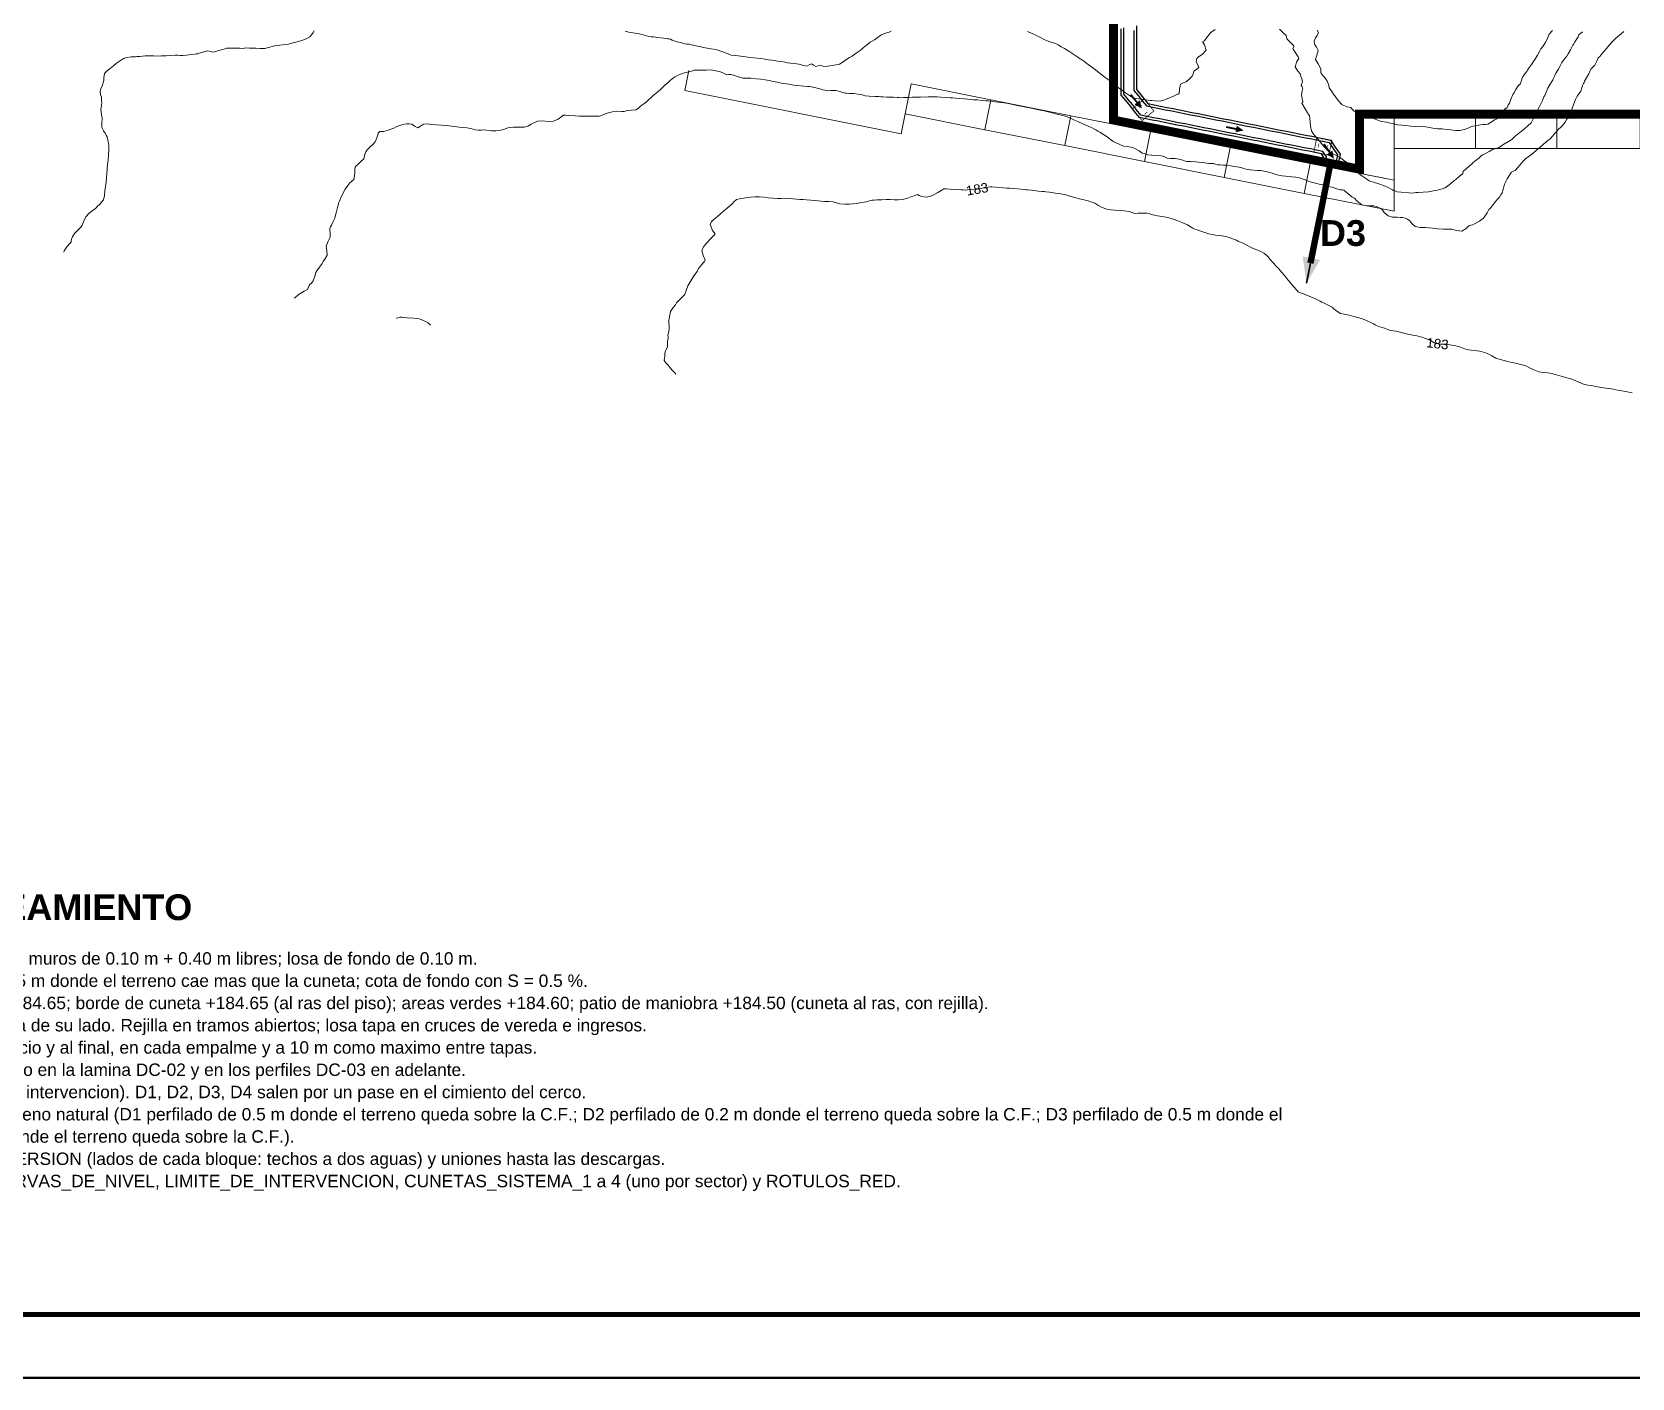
# Model space of a CAD drawing. Header units: metres. Extents: x 354768 to 355417, y 9249536 to 9250102.
# Drawn here: x 354884.4 to 354947.4, y 9249744.5 to 9249797.4 of the extents above; entities that cross this region are included whole.
import ezdxf
from ezdxf.enums import TextEntityAlignment as Align

# ---------------------------------------------------------------- set-up
doc = ezdxf.new("R2010")
doc.units = ezdxf.units.M
doc.header["$LTSCALE"] = 0.25
doc.linetypes.add('DASHED', pattern=[1.524, 1.27, -0.254])
for name, color, linetype, lineweight in [('ARQ-BASE', 8, 'CONTINUOUS', 13), ('ARQ-VEREDA', 9, 'CONTINUOUS', 9), ('CUNETA-S2', 6, 'CONTINUOUS', 35), ('DESCARGA', 1, 'CONTINUOUS', 35), ('LIMITE-INTERV', 1, 'DASHED', 70), ('MARCO', 7, 'CONTINUOUS', 50), ('TITULOS', 160, 'CONTINUOUS', 35)]:
    doc.layers.add(name, color=color, linetype=linetype, lineweight=lineweight)
for name, color, linetype, true_color in [('CUN-FLUJO', 1, 'CONTINUOUS', 0xe60000), ('CUN-REJ-BORDE', 4, 'CONTINUOUS', 0x00aae6), ('CUN-TAP-BORDE', 3, 'CONTINUOUS', 0x009600), ('CUN-TAPA-INSP', 5, 'CONTINUOUS', 0x0000e6), ('CURVAS-TXT', 33, 'CONTINUOUS', 0x966e46)]:
    doc.layers.add(name, color=color, linetype=linetype, true_color=true_color)
doc.layers.add('CURVAS', color=33, linetype='CONTINUOUS', lineweight=13, true_color=0xb08860)
doc.layers.add('NUDOS', color=7, linetype='CONTINUOUS')
doc.layers.add('TEXTOS-NOTAS', color=7, linetype='CONTINUOUS')
doc.styles.get("Standard").update_dxf_attribs({"font": 'arial.ttf'})
doc.styles.add('TITULOS', font='arialbd.ttf')

# ---------------------------------------------------------------- blocks, each defined once
blk = doc.blocks.new('ARQUITECTURA_BASE')
at = {"layer": 'ARQ-VEREDA'}
for points in [[(354910.266, 9249795.896), (354910.109, 9249795.112)], [(354919.008, 9249795.375), (354918.617, 9249793.415)], [(354918.617, 9249793.415), (354910.109, 9249795.112)]]:
    blk.add_lwpolyline(points, dxfattribs=at)
for points in [[(354918.773, 9249794.199), (354921.912, 9249793.573), (354922.146, 9249794.75), (354919.008, 9249795.376), (354918.773, 9249794.199)], [(354921.912, 9249793.573), (354925.05, 9249792.947), (354925.285, 9249794.124), (354922.146, 9249794.75), (354921.912, 9249793.573)], [(354925.05, 9249792.947), (354928.188, 9249792.321), (354928.423, 9249793.498), (354925.285, 9249794.124), (354925.05, 9249792.947)], [(354928.188, 9249792.322), (354931.326, 9249791.696), (354931.561, 9249792.873), (354928.423, 9249793.499), (354928.188, 9249792.322)], [(354936.802, 9249794.027), (354936.802, 9249791.827), (354938.002, 9249791.588), (354938.002, 9249794.027), (354936.802, 9249794.027)], [(354938.002, 9249792.827), (354941.202, 9249792.827), (354941.202, 9249794.027), (354938.002, 9249794.027), (354938.002, 9249792.827)], [(354941.202, 9249792.827), (354944.402, 9249792.827), (354944.402, 9249794.027), (354941.202, 9249794.027), (354941.202, 9249792.827)], [(354944.402, 9249792.827), (354947.68, 9249792.827), (354947.68, 9249794.027), (354944.402, 9249794.027), (354944.402, 9249792.827)], [(354931.326, 9249791.696), (354934.464, 9249791.07), (354934.699, 9249792.246), (354931.561, 9249792.872), (354931.326, 9249791.696)], [(354934.464, 9249791.07), (354938.002, 9249790.364), (354938.002, 9249791.588), (354934.699, 9249792.246), (354934.464, 9249791.07)]]:
    blk.add_lwpolyline(points, close=True, dxfattribs=at)
blk = doc.blocks.new('CURVAS_DE_NIVEL')
at = {"layer": 'CURVAS'}
for points in [[(354885.697, 9249788.764), (354885.711, 9249788.81), (354885.814, 9249788.969), (354885.923, 9249789.091), (354885.977, 9249789.149), (354885.984, 9249789.21), (354885.99, 9249789.271), (354886.033, 9249789.364), (354886.109, 9249789.493), (354886.214, 9249789.596), (354886.303, 9249789.675), (354886.363, 9249789.746), (354886.418, 9249789.822), (354886.462, 9249789.954), (354886.557, 9249790.15), (354886.694, 9249790.287), (354886.854, 9249790.413), (354886.937, 9249790.475), (354886.974, 9249790.516), (354887.01, 9249790.558), (354887.111, 9249790.641), (354887.253, 9249790.815), (354887.293, 9249790.984), (354887.302, 9249791.165), (354887.331, 9249791.335), (354887.356, 9249791.504), (354887.372, 9249791.686), (354887.385, 9249791.868), (354887.401, 9249792.038), (354887.416, 9249792.209), (354887.432, 9249792.392), (354887.445, 9249792.573), (354887.459, 9249792.792), (354887.465, 9249792.904), (354887.463, 9249792.954), (354887.433, 9249793.109), (354887.394, 9249793.287), (354887.361, 9249793.363), (354887.323, 9249793.438), (354887.254, 9249793.529), (354887.183, 9249793.66), (354887.185, 9249793.855), (354887.203, 9249793.991), (354887.197, 9249794.045), (354887.17, 9249794.175), (354887.144, 9249794.372), (354887.169, 9249794.536), (354887.193, 9249794.636), (354887.179, 9249794.724), (354887.177, 9249794.783), (354887.173, 9249794.849), (354887.142, 9249794.947), (354887.117, 9249795.084), (354887.165, 9249795.216), (354887.212, 9249795.307), (354887.227, 9249795.372), (354887.239, 9249795.429), (354887.271, 9249795.509), (354887.268, 9249795.617), (354887.292, 9249795.779), (354887.411, 9249795.901), (354887.524, 9249795.985), (354887.594, 9249796.044), (354887.664, 9249796.102), (354887.77, 9249796.188), (354887.917, 9249796.295), (354888.041, 9249796.365), (354888.173, 9249796.414), (354888.345, 9249796.433), (354888.453, 9249796.434), (354888.509, 9249796.44), (354888.565, 9249796.447), (354888.677, 9249796.455), (354888.89, 9249796.47), (354889.07, 9249796.479), (354889.218, 9249796.474), (354889.367, 9249796.469), (354889.53, 9249796.472), (354889.723, 9249796.48), (354889.901, 9249796.487), (354890.075, 9249796.496), (354890.179, 9249796.5), (354890.274, 9249796.493), (354890.369, 9249796.488), (354890.506, 9249796.502), (354890.712, 9249796.527), (354890.832, 9249796.542), (354890.901, 9249796.549), (354890.965, 9249796.557), (354891.02, 9249796.578), (354891.074, 9249796.6), (354891.2, 9249796.638), (354891.357, 9249796.672), (354891.459, 9249796.649), (354891.562, 9249796.626), (354891.708, 9249796.659), (354891.922, 9249796.721), (354892.034, 9249796.755), (354892.09, 9249796.774), (354892.156, 9249796.776), (354892.242, 9249796.777), (354892.383, 9249796.775), (354892.617, 9249796.772), (354892.747, 9249796.771), (354892.798, 9249796.78), (354892.85, 9249796.789), (354892.989, 9249796.783), (354893.243, 9249796.772), (354893.406, 9249796.765), (354893.503, 9249796.763), (354893.599, 9249796.767), (354893.743, 9249796.806), (354893.976, 9249796.865), (354894.191, 9249796.898), (354894.414, 9249796.925), (354894.523, 9249796.937), (354894.606, 9249796.962), (354894.713, 9249796.986), (354894.921, 9249797.038), (354895.095, 9249797.088), (354895.254, 9249797.156), (354895.364, 9249797.22), (354895.437, 9249797.305), (354895.495, 9249797.39), (354895.539, 9249797.473)], [(354907.773, 9249797.445), (354907.908, 9249797.404), (354908.064, 9249797.381), (354908.258, 9249797.352), (354908.432, 9249797.31), (354908.603, 9249797.264), (354908.702, 9249797.238), (354908.791, 9249797.229), (354908.88, 9249797.223), (354909.037, 9249797.203), (354909.288, 9249797.17), (354909.429, 9249797.151), (354909.487, 9249797.141), (354909.544, 9249797.128), (354909.611, 9249797.098), (354909.688, 9249797.064), (354909.805, 9249797.032), (354909.994, 9249796.983), (354910.112, 9249796.953), (354910.191, 9249796.941), (354910.271, 9249796.929), (354910.375, 9249796.906), (354910.56, 9249796.865), (354910.738, 9249796.827), (354910.906, 9249796.793), (354911.064, 9249796.763), (354911.221, 9249796.741), (354911.376, 9249796.711), (354911.563, 9249796.647), (354911.776, 9249796.564), (354911.88, 9249796.523), (354911.933, 9249796.508), (354912.104, 9249796.487), (354912.419, 9249796.449), (354912.592, 9249796.428), (354912.667, 9249796.413), (354912.823, 9249796.396), (354913.107, 9249796.365), (354913.271, 9249796.347), (354913.334, 9249796.335), (354913.397, 9249796.323), (354913.53, 9249796.305), (354913.767, 9249796.272), (354913.93, 9249796.248), (354914.04, 9249796.226), (354914.151, 9249796.204), (354914.262, 9249796.191), (354914.426, 9249796.173), (354914.589, 9249796.15), (354914.79, 9249796.099), (354914.916, 9249796.072), (354915.003, 9249796.121), (354915.087, 9249796.164), (354915.175, 9249796.114), (354915.26, 9249796.061), (354915.352, 9249796.079), (354915.437, 9249796.101), (354915.51, 9249796.079), (354915.584, 9249796.056), (354915.737, 9249796.075), (354915.989, 9249796.115), (354916.126, 9249796.137), (354916.198, 9249796.155), (354916.301, 9249796.22), (354916.487, 9249796.34), (354916.594, 9249796.409), (354916.641, 9249796.438), (354916.689, 9249796.468), (354916.847, 9249796.575), (354917.012, 9249796.688), (354917.07, 9249796.736), (354917.127, 9249796.785), (354917.252, 9249796.894), (354917.395, 9249797.011), (354917.485, 9249797.057), (354917.576, 9249797.102), (354917.674, 9249797.183), (354917.817, 9249797.286), (354918.007, 9249797.363), (354918.147, 9249797.408), (354918.228, 9249797.444)], [(354923.583, 9249797.427), (354923.677, 9249797.389), (354923.77, 9249797.349), (354923.862, 9249797.309), (354923.953, 9249797.268), (354924.074, 9249797.204), (354924.264, 9249797.111), (354924.471, 9249797.033), (354924.61, 9249796.985), (354924.714, 9249796.943), (354924.797, 9249796.907), (354924.856, 9249796.87), (354924.914, 9249796.831), (354925.038, 9249796.762), (354925.25, 9249796.635), (354925.449, 9249796.5), (354925.56, 9249796.421), (354925.621, 9249796.383), (354925.682, 9249796.345), (354925.837, 9249796.234), (354925.991, 9249796.123), (354926.045, 9249796.083), (354926.099, 9249796.043), (354926.206, 9249795.962), (354926.391, 9249795.822), (354926.507, 9249795.733), (354926.577, 9249795.676), (354926.647, 9249795.619), (354926.754, 9249795.544), (354926.918, 9249795.425), (354927.071, 9249795.301), (354927.168, 9249795.22), (354927.243, 9249795.164), (354927.319, 9249795.109), (354927.444, 9249795.024), (354927.636, 9249794.894), (354927.738, 9249794.825), (354927.792, 9249794.812), (354927.953, 9249794.788), (354928.249, 9249794.746), (354928.412, 9249794.723), (354928.481, 9249794.72), (354928.601, 9249794.701), (354928.8, 9249794.693), (354928.94, 9249794.731), (354929.076, 9249794.789), (354929.303, 9249794.883), (354929.459, 9249794.952), (354929.508, 9249794.974), (354929.553, 9249795), (354929.566, 9249795.168), (354929.602, 9249795.367), (354929.703, 9249795.417), (354929.821, 9249795.458), (354929.954, 9249795.57), (354930.061, 9249795.683), (354930.095, 9249795.775), (354930.13, 9249795.867), (354930.231, 9249795.934), (354930.322, 9249796.016), (354930.277, 9249796.145), (354930.219, 9249796.246), (354930.228, 9249796.317), (354930.243, 9249796.377), (354930.306, 9249796.434), (354930.454, 9249796.523), (354930.616, 9249796.7), (354930.548, 9249796.906), (354930.462, 9249797.025), (354930.546, 9249797.061), (354930.626, 9249797.181), (354930.799, 9249797.389), (354930.966, 9249797.515)], [(354933.492, 9249797.52), (354933.63, 9249797.397), (354933.763, 9249797.272), (354933.771, 9249797.206), (354933.779, 9249797.14), (354933.922, 9249797.001), (354934.059, 9249796.867), (354934.041, 9249796.816), (354934.022, 9249796.765), (354934.125, 9249796.596), (354934.229, 9249796.435), (354934.252, 9249796.376), (354934.177, 9249796.258), (354934.113, 9249796.047), (354934.217, 9249795.867), (354934.314, 9249795.775), (354934.327, 9249795.724), (354934.338, 9249795.673), (354934.369, 9249795.571), (354934.398, 9249795.459), (354934.373, 9249795.385), (354934.35, 9249795.317), (354934.382, 9249795.261), (354934.415, 9249795.205), (354934.391, 9249795.106), (354934.363, 9249794.961), (354934.385, 9249794.788), (354934.408, 9249794.67), (354934.372, 9249794.606), (354934.414, 9249794.551), (354934.503, 9249794.397), (354934.599, 9249794.232), (354934.642, 9249794.177), (354934.681, 9249794.121), (354934.693, 9249794.018), (354934.707, 9249793.868), (354934.71, 9249793.715), (354934.75, 9249793.526), (354934.826, 9249793.403), (354934.934, 9249793.285), (354935.067, 9249793.139), (354935.178, 9249792.996), (354935.266, 9249792.883), (354935.394, 9249792.761), (354935.572, 9249792.642), (354935.74, 9249792.556), (354935.855, 9249792.496), (354935.958, 9249792.414), (354936.059, 9249792.333), (354936.172, 9249792.269), (354936.281, 9249792.201), (354936.423, 9249792.056), (354936.527, 9249791.938), (354936.576, 9249791.887), (354936.626, 9249791.838), (354936.737, 9249791.76), (354936.924, 9249791.633), (354937.026, 9249791.565), (354937.095, 9249791.535), (354937.195, 9249791.507), (354937.407, 9249791.444), (354937.621, 9249791.369), (354937.798, 9249791.288), (354937.941, 9249791.211), (354938.01, 9249791.174), (354938.065, 9249791.154), (354938.121, 9249791.136), (354938.286, 9249791.121), (354938.576, 9249791.096), (354938.74, 9249791.083), (354938.796, 9249791.091), (354938.853, 9249791.099), (354938.949, 9249791.103), (354939.146, 9249791.112), (354939.354, 9249791.131), (354939.617, 9249791.179), (354939.764, 9249791.213), (354939.839, 9249791.233), (354939.906, 9249791.252), (354939.962, 9249791.268), (354940.016, 9249791.286), (354940.17, 9249791.409), (354940.322, 9249791.533), (354940.366, 9249791.57), (354940.41, 9249791.607), (354940.561, 9249791.733), (354940.705, 9249791.856), (354940.717, 9249791.936), (354940.805, 9249792.012), (354940.965, 9249792.146), (354941.052, 9249792.219), (354941.089, 9249792.259), (354941.178, 9249792.334), (354941.341, 9249792.471), (354941.43, 9249792.547), (354941.482, 9249792.581), (354941.566, 9249792.629), (354941.735, 9249792.722), (354941.875, 9249792.794), (354942.007, 9249792.837), (354942.13, 9249792.879), (354942.237, 9249792.945), (354942.341, 9249793.018), (354942.498, 9249793.114), (354942.625, 9249793.193), (354942.691, 9249793.247), (354942.755, 9249793.302), (354942.881, 9249793.409), (354943.008, 9249793.515), (354943.072, 9249793.57), (354943.137, 9249793.624), (354943.264, 9249793.727), (354943.39, 9249793.837), (354943.436, 9249793.916), (354943.475, 9249794), (354943.511, 9249794.088), (354943.55, 9249794.179), (354943.641, 9249794.34), (354943.723, 9249794.481), (354943.75, 9249794.538), (354943.775, 9249794.595), (354943.833, 9249794.725), (354943.892, 9249794.859), (354943.923, 9249794.921), (354943.954, 9249794.982), (354943.992, 9249795.075), (354944.047, 9249795.201), (354944.133, 9249795.357), (354944.198, 9249795.469), (354944.239, 9249795.539), (354944.278, 9249795.615), (354944.328, 9249795.714), (354944.375, 9249795.81), (354944.409, 9249795.88), (354944.459, 9249795.935), (354944.519, 9249796.06), (354944.601, 9249796.218), (354944.667, 9249796.305), (354944.733, 9249796.386), (354944.792, 9249796.468), (354944.848, 9249796.552), (354944.932, 9249796.717), (354944.997, 9249796.849), (354945.032, 9249796.891), (354945.07, 9249796.952), (354945.12, 9249797.036), (354945.186, 9249797.142), (354945.24, 9249797.228), (354945.271, 9249797.299), (354945.411, 9249797.425)], [(354934.971, 9249797.481), (354935.034, 9249797.388), (354934.978, 9249797.27), (354934.91, 9249797.178), (354934.881, 9249797.114), (354934.859, 9249797.048), (354934.869, 9249796.98), (354934.887, 9249796.911), (354934.949, 9249796.818), (354935.011, 9249796.68), (354934.969, 9249796.505), (354934.921, 9249796.39), (354934.916, 9249796.334), (354935.015, 9249796.158), (354935.12, 9249795.961), (354935.122, 9249795.882), (354935.125, 9249795.804), (354935.205, 9249795.708), (354935.305, 9249795.591), (354935.365, 9249795.481), (354935.407, 9249795.388), (354935.43, 9249795.305), (354935.454, 9249795.223), (354935.551, 9249795.07), (354935.642, 9249794.932), (354935.678, 9249794.889), (354935.715, 9249794.846), (354935.798, 9249794.724), (354935.965, 9249794.55), (354936.16, 9249794.475), (354936.296, 9249794.442), (354936.368, 9249794.369), (354936.438, 9249794.295), (354936.641, 9249794.206), (354936.824, 9249794.132), (354936.873, 9249794.09), (354936.923, 9249794.05), (354937.028, 9249794.036), (354937.187, 9249794.011), (354937.366, 9249793.947), (354937.511, 9249793.891), (354937.606, 9249793.878), (354937.702, 9249793.867), (354937.806, 9249793.842), (354937.975, 9249793.801), (354938.14, 9249793.768), (354938.302, 9249793.748), (354938.465, 9249793.736), (354938.659, 9249793.717), (354938.84, 9249793.704), (354938.993, 9249793.706), (354939.146, 9249793.704), (354939.325, 9249793.672), (354939.53, 9249793.631), (354939.71, 9249793.613), (354939.887, 9249793.601), (354940.061, 9249793.586), (354940.234, 9249793.571), (354940.413, 9249793.544), (354940.592, 9249793.541), (354940.771, 9249793.586), (354940.942, 9249793.65), (354941.024, 9249793.684), (354941.101, 9249793.712), (354941.185, 9249793.719), (354941.326, 9249793.747), (354941.497, 9249793.779), (354941.595, 9249793.781), (354941.69, 9249793.79), (354941.817, 9249793.871), (354941.944, 9249793.961), (354942.035, 9249794.006), (354942.119, 9249794.057), (354942.18, 9249794.163), (354942.253, 9249794.289), (354942.355, 9249794.378), (354942.442, 9249794.449), (354942.492, 9249794.532), (354942.534, 9249794.62), (354942.611, 9249794.8), (354942.674, 9249794.95), (354942.711, 9249795.005), (354942.793, 9249795.149), (354942.881, 9249795.3), (354942.924, 9249795.339), (354942.966, 9249795.379), (354942.994, 9249795.482), (354943.049, 9249795.641), (354943.144, 9249795.775), (354943.215, 9249795.86), (354943.253, 9249795.917), (354943.292, 9249795.975), (354943.4, 9249796.138), (354943.503, 9249796.294), (354943.559, 9249796.374), (354943.636, 9249796.509), (354943.714, 9249796.648), (354943.744, 9249796.698), (354943.775, 9249796.747), (354943.844, 9249796.846), (354943.936, 9249796.984), (354944.004, 9249797.106), (354944.05, 9249797.196), (354944.075, 9249797.261), (354944.101, 9249797.325), (354944.227, 9249797.467)], [(354894.766, 9249786.955), (354894.795, 9249786.979), (354894.888, 9249787.059), (354894.982, 9249787.137), (354895.14, 9249787.219), (354895.273, 9249787.293), (354895.317, 9249787.379), (354895.356, 9249787.47), (354895.43, 9249787.544), (354895.505, 9249787.628), (354895.561, 9249787.81), (354895.598, 9249787.959), (354895.64, 9249788.024), (354895.747, 9249788.165), (354895.855, 9249788.308), (354895.887, 9249788.392), (354895.958, 9249788.481), (354896.045, 9249788.646), (354896.031, 9249788.806), (354896.016, 9249788.994), (354896.092, 9249789.187), (354896.165, 9249789.346), (354896.165, 9249789.524), (354896.151, 9249789.63), (354896.153, 9249789.702), (354896.181, 9249789.754), (354896.216, 9249789.817), (354896.271, 9249789.931), (354896.323, 9249790.042), (354896.344, 9249790.098), (354896.363, 9249790.154), (354896.401, 9249790.307), (354896.468, 9249790.571), (354896.504, 9249790.714), (354896.53, 9249790.762), (354896.576, 9249790.863), (354896.671, 9249791.068), (354896.758, 9249791.237), (354896.863, 9249791.382), (354896.946, 9249791.478), (354897.024, 9249791.545), (354897.092, 9249791.617), (354897.121, 9249791.756), (354897.137, 9249791.901), (354897.139, 9249792.012), (354897.146, 9249792.101), (354897.195, 9249792.154), (354897.251, 9249792.203), (354897.366, 9249792.303), (354897.488, 9249792.427), (354897.521, 9249792.54), (354897.54, 9249792.637), (354897.571, 9249792.705), (354897.608, 9249792.771), (354897.744, 9249792.9), (354897.872, 9249793.018), (354897.903, 9249793.058), (354897.932, 9249793.098), (354897.972, 9249793.19), (354898.015, 9249793.296), (354898.038, 9249793.377), (354898.057, 9249793.442), (354898.122, 9249793.497), (354898.185, 9249793.499), (354898.259, 9249793.501), (354898.448, 9249793.557), (354898.666, 9249793.629), (354898.766, 9249793.679), (354898.868, 9249793.728), (354899.02, 9249793.774), (354899.169, 9249793.807), (354899.276, 9249793.808), (354899.38, 9249793.792), (354899.488, 9249793.71), (354899.614, 9249793.641), (354899.722, 9249793.708), (354899.836, 9249793.792), (354899.975, 9249793.799), (354900.142, 9249793.781), (354900.33, 9249793.766), (354900.527, 9249793.748), (354900.687, 9249793.735), (354900.847, 9249793.721), (354901.055, 9249793.695), (354901.245, 9249793.672), (354901.39, 9249793.661), (354901.535, 9249793.647), (354901.693, 9249793.615), (354901.881, 9249793.573), (354902.003, 9249793.549), (354902.106, 9249793.554), (354902.21, 9249793.562), (354902.324, 9249793.55), (354902.503, 9249793.529), (354902.679, 9249793.522), (354902.882, 9249793.552), (354903.016, 9249793.587), (354903.115, 9249793.627), (354903.215, 9249793.662), (354903.376, 9249793.668), (354903.617, 9249793.668), (354903.749, 9249793.667), (354903.802, 9249793.674), (354903.852, 9249793.682), (354903.941, 9249793.714), (354904.067, 9249793.796), (354904.317, 9249793.907), (354904.518, 9249793.915), (354904.742, 9249793.895), (354904.949, 9249793.909), (354905.13, 9249793.993), (354905.272, 9249794.095), (354905.335, 9249794.145), (354905.421, 9249794.148), (354905.556, 9249794.137), (354905.804, 9249794.115), (354905.955, 9249794.103), (354906.034, 9249794.102), (354906.114, 9249794.102), (354906.29, 9249794.105), (354906.583, 9249794.109), (354906.74, 9249794.111), (354906.801, 9249794.117), (354906.882, 9249794.152), (354907.064, 9249794.222), (354907.272, 9249794.28), (354907.468, 9249794.296), (354907.635, 9249794.29), (354907.724, 9249794.287), (354907.803, 9249794.309), (354907.881, 9249794.333), (354908.014, 9249794.334), (354908.181, 9249794.354), (354908.286, 9249794.424), (354908.385, 9249794.511), (354908.501, 9249794.595), (354908.605, 9249794.673), (354908.689, 9249794.75), (354908.772, 9249794.828), (354908.869, 9249794.911), (354908.972, 9249794.996), (354909.064, 9249795.072), (354909.154, 9249795.15), (354909.24, 9249795.235), (354909.327, 9249795.321), (354909.425, 9249795.405), (354909.524, 9249795.487), (354909.615, 9249795.568), (354909.71, 9249795.643), (354909.82, 9249795.705), (354909.948, 9249795.76), (354910.096, 9249795.802), (354910.281, 9249795.848), (354910.38, 9249795.871), (354910.429, 9249795.89), (354910.477, 9249795.908), (354910.648, 9249795.913), (354910.952, 9249795.919), (354911.119, 9249795.922), (354911.198, 9249795.907), (354911.328, 9249795.886), (354911.52, 9249795.844), (354911.664, 9249795.778), (354911.764, 9249795.73), (354911.842, 9249795.738), (354911.921, 9249795.747), (354912.028, 9249795.713), (354912.218, 9249795.65), (354912.39, 9249795.604), (354912.546, 9249795.594), (354912.704, 9249795.593), (354912.9, 9249795.578), (354913.107, 9249795.554), (354913.277, 9249795.53), (354913.435, 9249795.502), (354913.589, 9249795.469), (354913.742, 9249795.436), (354913.909, 9249795.408), (354914.093, 9249795.381), (354914.205, 9249795.364), (354914.298, 9249795.346), (354914.39, 9249795.328), (354914.546, 9249795.311), (354914.792, 9249795.286), (354914.937, 9249795.272), (354915.01, 9249795.266), (354915.084, 9249795.259), (354915.211, 9249795.229), (354915.42, 9249795.177), (354915.545, 9249795.146), (354915.621, 9249795.124), (354915.68, 9249795.108), (354915.732, 9249795.104), (354915.851, 9249795.113), (354916.062, 9249795.109), (354916.252, 9249795.063), (354916.36, 9249795.027), (354916.416, 9249795.014), (354916.472, 9249795.003), (354916.581, 9249795.001), (354916.762, 9249794.994), (354916.933, 9249794.973), (354917.049, 9249794.954), (354917.13, 9249794.927), (354917.211, 9249794.901), (354917.356, 9249794.893), (354917.593, 9249794.884), (354917.736, 9249794.878), (354917.816, 9249794.871), (354917.896, 9249794.865), (354918.055, 9249794.857), (354918.317, 9249794.846), (354918.465, 9249794.839), (354918.522, 9249794.834), (354918.579, 9249794.83), (354918.706, 9249794.833), (354918.929, 9249794.841), (354919.064, 9249794.846), (354919.139, 9249794.85), (354919.214, 9249794.853), (354919.385, 9249794.856), (354919.679, 9249794.86), (354919.86, 9249794.862), (354919.95, 9249794.862), (354920.041, 9249794.86), (354920.176, 9249794.852), (354920.393, 9249794.839), (354920.542, 9249794.829), (354920.651, 9249794.821), (354920.76, 9249794.812), (354920.9, 9249794.801), (354921.104, 9249794.783), (354921.244, 9249794.771), (354921.355, 9249794.762), (354921.465, 9249794.752), (354921.605, 9249794.74), (354921.809, 9249794.723), (354921.949, 9249794.711), (354922.059, 9249794.702), (354922.17, 9249794.692), (354922.321, 9249794.674), (354922.542, 9249794.646), (354922.673, 9249794.628), (354922.752, 9249794.612), (354922.831, 9249794.596), (354922.947, 9249794.573), (354923.179, 9249794.527), (354923.458, 9249794.472), (354923.737, 9249794.416), (354923.969, 9249794.368), (354924.084, 9249794.345), (354924.164, 9249794.331), (354924.243, 9249794.317), (354924.334, 9249794.292), (354924.5, 9249794.246), (354924.685, 9249794.197), (354924.928, 9249794.139), (354925.078, 9249794.102), (354925.173, 9249794.068), (354925.264, 9249794.031), (354925.35, 9249793.99), (354925.436, 9249793.948), (354925.563, 9249793.891), (354925.767, 9249793.801), (354925.975, 9249793.714), (354926.105, 9249793.66), (354926.2, 9249793.611), (354926.271, 9249793.572), (354926.348, 9249793.515), (354926.425, 9249793.47), (354926.577, 9249793.379), (354926.714, 9249793.292), (354926.85, 9249793.188), (354926.955, 9249793.109), (354927.057, 9249793.06), (354927.163, 9249793.016), (354927.268, 9249792.969), (354927.376, 9249792.927), (354927.53, 9249792.906), (354927.75, 9249792.857), (354927.976, 9249792.739), (354928.102, 9249792.656), (354928.174, 9249792.631), (354928.235, 9249792.612), (354928.318, 9249792.586), (354928.469, 9249792.575), (354928.747, 9249792.553), (354928.92, 9249792.535), (354929.001, 9249792.495), (354929.082, 9249792.456), (354929.196, 9249792.445), (354929.387, 9249792.434), (354929.554, 9249792.415), (354929.699, 9249792.371), (354929.844, 9249792.328), (354930.012, 9249792.317), (354930.205, 9249792.311), (354930.419, 9249792.286), (354930.548, 9249792.268), (354930.634, 9249792.258), (354930.721, 9249792.249), (354930.808, 9249792.245), (354930.895, 9249792.238), (354930.982, 9249792.215), (354931.071, 9249792.191), (354931.169, 9249792.185), (354931.276, 9249792.18), (354931.401, 9249792.172), (354931.572, 9249792.155), (354931.73, 9249792.131), (354931.908, 9249792.1), (354932.015, 9249792.079), (354932.098, 9249792.046), (354932.182, 9249792.015), (354932.348, 9249791.997), (354932.618, 9249791.974), (354932.768, 9249791.962), (354932.821, 9249791.954), (354932.875, 9249791.946), (354933.014, 9249791.915), (354933.206, 9249791.867), (354933.353, 9249791.815), (354933.453, 9249791.779), (354933.524, 9249791.766), (354933.595, 9249791.756), (354933.738, 9249791.743), (354933.984, 9249791.72), (354934.14, 9249791.704), (354934.233, 9249791.688), (354934.324, 9249791.667), (354934.467, 9249791.612), (354934.706, 9249791.527), (354934.909, 9249791.471), (354935.108, 9249791.422), (354935.204, 9249791.399), (354935.29, 9249791.365), (354935.393, 9249791.346), (354935.561, 9249791.311), (354935.747, 9249791.254), (354935.882, 9249791.21), (354935.958, 9249791.204), (354936.031, 9249791.193), (354936.186, 9249791.065), (354936.334, 9249790.937), (354936.389, 9249790.909), (354936.445, 9249790.881), (354936.539, 9249790.77), (354936.732, 9249790.619), (354936.911, 9249790.581), (354937.095, 9249790.577), (354937.205, 9249790.576), (354937.299, 9249790.548), (354937.385, 9249790.516), (354937.464, 9249790.477), (354937.538, 9249790.433), (354937.616, 9249790.322), (354937.763, 9249790.181), (354937.93, 9249790.14), (354938.118, 9249790.13), (354938.238, 9249790.127), (354938.34, 9249790.116), (354938.44, 9249790.097), (354938.533, 9249790.049), (354938.623, 9249789.986), (354938.705, 9249789.881), (354938.826, 9249789.769), (354939.027, 9249789.731), (354939.234, 9249789.722), (354939.376, 9249789.709), (354939.518, 9249789.698), (354939.718, 9249789.678), (354939.938, 9249789.662), (354940.097, 9249789.666), (354940.255, 9249789.665), (354940.456, 9249789.606), (354940.661, 9249789.58), (354940.84, 9249789.689), (354940.94, 9249789.788), (354941.018, 9249789.814), (354941.096, 9249789.839), (354941.194, 9249789.885), (354941.364, 9249789.978), (354941.52, 9249790.094), (354941.663, 9249790.3), (354941.727, 9249790.431), (354941.775, 9249790.479), (354941.824, 9249790.527), (354941.902, 9249790.633), (354941.997, 9249790.763), (354942.073, 9249790.846), (354942.143, 9249790.925), (354942.202, 9249791.008), (354942.252, 9249791.096), (354942.285, 9249791.227), (354942.344, 9249791.426), (354942.454, 9249791.646), (354942.534, 9249791.781), (354942.576, 9249791.847), (354942.622, 9249791.908), (354942.692, 9249791.941), (354942.762, 9249791.974), (354942.864, 9249792.087), (354942.996, 9249792.241), (354943.093, 9249792.347), (354943.182, 9249792.436), (354943.275, 9249792.505), (354943.371, 9249792.572), (354943.484, 9249792.666), (354943.589, 9249792.756), (354943.671, 9249792.825), (354943.753, 9249792.894), (354943.86, 9249792.986), (354943.968, 9249793.078), (354944.052, 9249793.148), (354944.134, 9249793.218), (354944.221, 9249793.304), (354944.314, 9249793.404), (354944.398, 9249793.506), (354944.471, 9249793.594), (354944.55, 9249793.662), (354944.627, 9249793.732), (354944.722, 9249793.867), (354944.798, 9249793.981), (354944.841, 9249794.023), (354944.882, 9249794.065), (354944.918, 9249794.169), (354944.954, 9249794.28), (354944.985, 9249794.351), (354945.01, 9249794.409), (354945.03, 9249794.483), (354945.065, 9249794.589), (354945.129, 9249794.754), (354945.205, 9249794.893), (354945.261, 9249794.984), (354945.3, 9249795.037), (354945.338, 9249795.091), (354945.385, 9249795.214), (354945.428, 9249795.333), (354945.455, 9249795.388), (354945.478, 9249795.434), (354945.495, 9249795.482), (354945.572, 9249795.61), (354945.665, 9249795.772), (354945.704, 9249795.867), (354945.747, 9249795.959), (354945.817, 9249796.034), (354945.889, 9249796.108), (354945.971, 9249796.268), (354946.032, 9249796.397), (354946.088, 9249796.446), (354946.175, 9249796.555), (354946.347, 9249796.763), (354946.478, 9249796.913), (354946.599, 9249797.047), (354946.654, 9249797.108), (354946.703, 9249797.152), (354946.789, 9249797.225), (354946.945, 9249797.357), (354947.032, 9249797.43)], [(354909.754, 9249783.966), (354909.723, 9249784.016), (354909.621, 9249784.114), (354909.539, 9249784.212), (354909.456, 9249784.31), (354909.362, 9249784.412), (354909.299, 9249784.497), (354909.309, 9249784.585), (354909.331, 9249784.675), (354909.331, 9249784.764), (354909.335, 9249784.85), (354909.385, 9249784.931), (354909.436, 9249785.021), (354909.435, 9249785.151), (354909.427, 9249785.258), (354909.443, 9249785.316), (354909.46, 9249785.374), (354909.453, 9249785.434), (354909.447, 9249785.494), (354909.467, 9249785.589), (354909.492, 9249785.726), (354909.491, 9249785.865), (354909.487, 9249785.963), (354909.487, 9249786.022), (354909.488, 9249786.081), (354909.497, 9249786.14), (354909.507, 9249786.198), (354909.521, 9249786.296), (354909.555, 9249786.43), (354909.658, 9249786.584), (354909.743, 9249786.693), (354909.787, 9249786.766), (354909.934, 9249786.913), (354910.085, 9249787.064), (354910.111, 9249787.113), (354910.135, 9249787.163), (354910.181, 9249787.295), (354910.232, 9249787.437), (354910.273, 9249787.503), (354910.315, 9249787.567), (354910.389, 9249787.695), (354910.475, 9249787.839), (354910.545, 9249787.934), (354910.6, 9249788.004), (354910.627, 9249788.058), (354910.655, 9249788.111), (354910.782, 9249788.27), (354910.903, 9249788.42), (354910.913, 9249788.473), (354910.841, 9249788.59), (354910.779, 9249788.81), (354910.843, 9249788.969), (354910.971, 9249789.116), (354911.15, 9249789.313), (354911.26, 9249789.42), (354911.302, 9249789.475), (354911.196, 9249789.607), (354911.105, 9249789.847), (354911.161, 9249789.964), (354911.269, 9249790.051), (354911.402, 9249790.156), (354911.53, 9249790.274), (354911.651, 9249790.379), (354911.776, 9249790.488), (354911.97, 9249790.664), (354912.072, 9249790.758), (354912.109, 9249790.792), (354912.147, 9249790.824), (354912.266, 9249790.85), (354912.504, 9249790.895), (354912.714, 9249790.926), (354912.883, 9249790.936), (354913.053, 9249790.931), (354913.222, 9249790.916), (354913.394, 9249790.896), (354913.582, 9249790.876), (354913.751, 9249790.866), (354913.905, 9249790.874), (354914.059, 9249790.882), (354914.21, 9249790.874), (354914.375, 9249790.858), (354914.502, 9249790.845), (354914.633, 9249790.834), (354914.764, 9249790.822), (354914.899, 9249790.811), (354915.071, 9249790.796), (354915.207, 9249790.785), (354915.338, 9249790.772), (354915.47, 9249790.761), (354915.603, 9249790.756), (354915.777, 9249790.751), (354915.926, 9249790.737), (354916.07, 9249790.695), (354916.213, 9249790.654), (354916.411, 9249790.641), (354916.591, 9249790.644), (354916.722, 9249790.654), (354916.853, 9249790.671), (354917.074, 9249790.708), (354917.252, 9249790.742), (354917.331, 9249790.767), (354917.406, 9249790.791), (354917.482, 9249790.799), (354917.558, 9249790.805), (354917.664, 9249790.81), (354917.855, 9249790.819), (354918.032, 9249790.825), (354918.191, 9249790.823), (354918.35, 9249790.819), (354918.515, 9249790.811), (354918.687, 9249790.823), (354918.908, 9249790.889), (354919.044, 9249790.944), (354919.127, 9249790.975), (354919.192, 9249791), (354919.262, 9249791.019), (354919.327, 9249790.989), (354919.438, 9249790.951), (354919.608, 9249790.915), (354919.733, 9249790.94), (354919.854, 9249790.99), (354920.065, 9249791.105), (354920.221, 9249791.199), (354920.294, 9249791.243), (354920.347, 9249791.244), (354920.405, 9249791.243), (354920.552, 9249791.236), (354920.814, 9249791.223), (354920.973, 9249791.215), (354921.052, 9249791.207), (354921.131, 9249791.201), (354921.226, 9249791.205), (354921.404, 9249791.218), (354921.607, 9249791.238), (354921.8, 9249791.269), (354921.961, 9249791.3), (354922.043, 9249791.316), (354922.115, 9249791.322), (354922.187, 9249791.326), (354922.347, 9249791.313), (354922.618, 9249791.289), (354922.771, 9249791.276), (354922.831, 9249791.272), (354922.89, 9249791.268), (354923.046, 9249791.255), (354923.321, 9249791.231), (354923.478, 9249791.218), (354923.537, 9249791.211), (354923.597, 9249791.205), (354923.747, 9249791.19), (354924.013, 9249791.162), (354924.169, 9249791.146), (354924.24, 9249791.14), (354924.311, 9249791.133), (354924.447, 9249791.115), (354924.683, 9249791.083), (354924.844, 9249791.061), (354924.952, 9249791.043), (354925.059, 9249791.022), (354925.209, 9249790.978), (354925.44, 9249790.91), (354925.633, 9249790.86), (354925.815, 9249790.814), (354925.907, 9249790.791), (354925.966, 9249790.77), (354926.024, 9249790.748), (354926.117, 9249790.725), (354926.239, 9249790.686), (354926.354, 9249790.611), (354926.522, 9249790.514), (354926.707, 9249790.453), (354926.873, 9249790.421), (354927.015, 9249790.405), (354927.159, 9249790.397), (354927.382, 9249790.381), (354927.578, 9249790.361), (354927.689, 9249790.321), (354927.801, 9249790.284), (354927.942, 9249790.285), (354928.144, 9249790.296), (354928.285, 9249790.297), (354928.398, 9249790.266), (354928.51, 9249790.228), (354928.692, 9249790.191), (354928.956, 9249790.141), (354929.093, 9249790.115), (354929.142, 9249790.107), (354929.231, 9249790.076), (354929.315, 9249790.051), (354929.494, 9249789.993), (354929.693, 9249789.917), (354929.876, 9249789.828), (354930.026, 9249789.744), (354930.092, 9249789.705), (354930.169, 9249789.665), (354930.258, 9249789.634), (354930.362, 9249789.596), (354930.562, 9249789.526), (354930.72, 9249789.475), (354930.85, 9249789.447), (354930.981, 9249789.427), (354931.151, 9249789.412), (354931.379, 9249789.377), (354931.562, 9249789.321), (354931.726, 9249789.258), (354931.805, 9249789.225), (354931.857, 9249789.197), (354931.909, 9249789.17), (354931.968, 9249789.149), (354932.029, 9249789.128), (354932.162, 9249789.059), (354932.406, 9249788.934), (354932.57, 9249788.865), (354932.731, 9249788.8), (354932.901, 9249788.7), (354933.037, 9249788.585), (354933.13, 9249788.474), (354933.248, 9249788.336), (354933.369, 9249788.204), (354933.465, 9249788.099), (354933.583, 9249787.964), (354933.699, 9249787.829), (354933.79, 9249787.72), (354933.905, 9249787.582), (354934.05, 9249787.41), (354934.171, 9249787.265), (354934.228, 9249787.2), (354934.318, 9249787.159), (354934.396, 9249787.131), (354934.564, 9249787.069), (354934.756, 9249786.992), (354934.941, 9249786.906), (354935.094, 9249786.83), (354935.161, 9249786.796), (354935.221, 9249786.765), (354935.381, 9249786.687), (354935.562, 9249786.593), (354935.63, 9249786.536), (354935.697, 9249786.477), (354935.783, 9249786.412), (354935.895, 9249786.345), (354936.036, 9249786.315), (354936.238, 9249786.279), (354936.418, 9249786.235), (354936.626, 9249786.178), (354936.819, 9249786.115), (354937.061, 9249786.007), (354937.191, 9249785.939), (354937.251, 9249785.907), (354937.311, 9249785.876), (354937.444, 9249785.828), (354937.62, 9249785.767), (354937.746, 9249785.721), (354937.86, 9249785.684), (354937.971, 9249785.669), (354938.083, 9249785.656), (354938.239, 9249785.614), (354938.477, 9249785.551), (354938.732, 9249785.498), (354938.896, 9249785.468), (354938.995, 9249785.444), (354939.094, 9249785.417), (354939.234, 9249785.368), (354939.388, 9249785.308), (354939.495, 9249785.244), (354939.598, 9249785.187), (354939.707, 9249785.162), (354939.82, 9249785.147), (354939.941, 9249785.137), (354940.12, 9249785.124), (354940.277, 9249785.106), (354940.428, 9249785.073), (354940.571, 9249785.032), (354940.711, 9249784.982), (354940.851, 9249784.936), (354941.03, 9249784.906), (354941.249, 9249784.876), (354941.369, 9249784.861), (354941.437, 9249784.848), (354941.505, 9249784.833), (354941.599, 9249784.802), (354941.724, 9249784.754), (354941.84, 9249784.683), (354941.998, 9249784.595), (354942.176, 9249784.536), (354942.329, 9249784.498), (354942.457, 9249784.466), (354942.585, 9249784.436), (354942.771, 9249784.391), (354943.023, 9249784.329), (354943.152, 9249784.297), (354943.211, 9249784.272), (354943.304, 9249784.225), (354943.5, 9249784.132), (354943.689, 9249784.059), (354943.877, 9249784.032), (354944.041, 9249784.019), (354944.187, 9249783.987), (354944.333, 9249783.947), (354944.524, 9249783.895), (354944.761, 9249783.829), (354944.884, 9249783.794), (354944.937, 9249783.78), (354944.989, 9249783.766), (354945.081, 9249783.724), (354945.265, 9249783.643), (354945.443, 9249783.575), (354945.618, 9249783.536), (354945.776, 9249783.512), (354945.924, 9249783.481), (354946.073, 9249783.453), (354946.236, 9249783.429), (354946.42, 9249783.405), (354946.534, 9249783.389), (354946.628, 9249783.367), (354946.721, 9249783.345), (354946.895, 9249783.314), (354947.168, 9249783.267), (354947.312, 9249783.242), (354947.365, 9249783.234)], [(354898.764, 9249786.158), (354898.836, 9249786.181), (354898.914, 9249786.206), (354898.98, 9249786.202), (354899.047, 9249786.195), (354899.195, 9249786.183), (354899.455, 9249786.162), (354899.618, 9249786.146), (354899.707, 9249786.118), (354899.794, 9249786.083), (354899.921, 9249786.026), (354900.025, 9249785.974), (354900.065, 9249785.939), (354900.104, 9249785.901), (354900.114, 9249785.889)]]:
    blk.add_lwpolyline(points, dxfattribs=at)
at = {"layer": 'CURVAS-TXT'}
for rotation, p in [(9.8412, (354921.607, 9249791.238)), (-6.11717, (354939.707, 9249785.162))]:
    blk.add_text('183', height=0.375, rotation=rotation, dxfattribs=at).set_placement(p, align=Align.MIDDLE_CENTER)
blk = doc.blocks.new('LIMITE_DE_INTERVENCION')
at = {"layer": 'LIMITE-INTERV', "const_width": 0.35}
blk.add_lwpolyline([(354813.64, 9249855.63), (354841.92, 9249883.91), (354871.13, 9249854.7), (354916.13, 9249854.7), (354916.13, 9249869.58), (354977.74, 9249869.58), (354977.74, 9249785.21), (354976.37, 9249784.1), (354969.93, 9249785.38), (354969.93, 9249791.81), (354955.81, 9249791.81), (354948.88, 9249794.19), (354936.64, 9249794.19), (354936.64, 9249792.02), (354926.97, 9249793.95), (354926.97, 9249800.53), (354919.17, 9249800.53), (354919.17, 9249802.42), (354907.61, 9249802.61), (354883.57, 9249802.61), (354879.56, 9249803.41), (354859.72, 9249811.52)], close=True, dxfattribs=at)
blk = doc.blocks.new('CUNETAS_SISTEMA_2_CENTRO_FRENTE_SUR')
at = {"layer": 'CUN-FLUJO', "const_width": 0.07}
for points in [[(354927.642, 9249794.954), (354927.896, 9249794.645)], [(354931.397, 9249793.679), (354931.79, 9249793.6)], [(354935.246, 9249793.009), (354935.469, 9249792.677)]]:
    blk.add_lwpolyline(points, dxfattribs=at)
at = {"layer": 'CUN-FLUJO', "true_color": 0xe60000}
for points in [[(354928.086, 9249794.413), (354927.996, 9249794.727), (354927.795, 9249794.562)], [(354932.084, 9249793.541), (354931.815, 9249793.728), (354931.764, 9249793.473)], [(354935.636, 9249792.428), (354935.577, 9249792.749), (354935.361, 9249792.605)]]:
    blk.add_solid(points, dxfattribs=at)
at = {"layer": 'CUN-REJ-BORDE'}
for points in [[(354935.779, 9249792.115), (354935.485, 9249792.174), (354935.191, 9249792.233)], [(354935.681, 9249792.135), (354935.289, 9249792.214)]]:
    blk.add_lwpolyline(points, dxfattribs=at)
at = {"layer": 'CUN-TAP-BORDE'}
for points in [[(354935.289, 9249792.214), (354935.347, 9249792.5), (354935.203, 9249792.715), (354934.956, 9249792.764), (354934.709, 9249792.814), (354934.463, 9249792.863), (354934.216, 9249792.912), (354933.969, 9249792.961), (354933.723, 9249793.01), (354933.476, 9249793.06), (354933.229, 9249793.109), (354932.983, 9249793.158), (354932.736, 9249793.207), (354932.489, 9249793.257), (354932.242, 9249793.306), (354931.996, 9249793.355), (354931.749, 9249793.404), (354931.502, 9249793.454), (354931.256, 9249793.503), (354931.009, 9249793.552), (354930.762, 9249793.601), (354930.516, 9249793.651), (354930.269, 9249793.7), (354930.022, 9249793.749), (354929.776, 9249793.798), (354929.529, 9249793.847), (354929.282, 9249793.897), (354929.035, 9249793.946), (354928.789, 9249793.995), (354928.542, 9249794.044), (354928.295, 9249794.094), (354928.049, 9249794.143), (354927.879, 9249794.35), (354927.709, 9249794.557), (354927.54, 9249794.764), (354927.37, 9249794.97), (354927.37, 9249795.231), (354927.37, 9249795.492), (354927.37, 9249795.753), (354927.37, 9249796.014), (354927.37, 9249796.274), (354927.37, 9249796.535), (354927.37, 9249796.796), (354927.37, 9249797.057), (354927.37, 9249797.318), (354927.37, 9249797.578)], [(354927.77, 9249797.47), (354927.77, 9249797.209), (354927.77, 9249796.947), (354927.77, 9249796.685), (354927.77, 9249796.423), (354927.77, 9249796.161), (354927.77, 9249795.899), (354927.77, 9249795.637), (354927.77, 9249795.375), (354927.77, 9249795.114), (354927.936, 9249794.911), (354928.102, 9249794.709), (354928.267, 9249794.507), (354928.515, 9249794.458), (354928.762, 9249794.408), (354929.01, 9249794.359), (354929.257, 9249794.31), (354929.505, 9249794.26), (354929.752, 9249794.211), (354929.999, 9249794.161), (354930.247, 9249794.112), (354930.494, 9249794.063), (354930.742, 9249794.013), (354930.989, 9249793.964), (354931.237, 9249793.915), (354931.484, 9249793.865), (354931.732, 9249793.816), (354931.979, 9249793.766), (354932.226, 9249793.717), (354932.474, 9249793.668), (354932.721, 9249793.618), (354932.969, 9249793.569), (354933.216, 9249793.519), (354933.464, 9249793.47), (354933.711, 9249793.421), (354933.959, 9249793.371), (354934.206, 9249793.322), (354934.453, 9249793.272), (354934.701, 9249793.223), (354934.948, 9249793.174), (354935.196, 9249793.124), (354935.443, 9249793.075), (354935.607, 9249792.83), (354935.771, 9249792.584), (354935.681, 9249792.135)], [(354927.87, 9249797.652), (354927.87, 9249797.401), (354927.87, 9249797.151), (354927.87, 9249796.901), (354927.87, 9249796.651), (354927.87, 9249796.4), (354927.87, 9249796.15), (354927.87, 9249795.9), (354927.87, 9249795.65), (354927.87, 9249795.4), (354927.87, 9249795.149), (354928.096, 9249794.874), (354928.322, 9249794.598), (354928.57, 9249794.549), (354928.817, 9249794.499), (354929.065, 9249794.45), (354929.312, 9249794.401), (354929.56, 9249794.351), (354929.808, 9249794.302), (354930.055, 9249794.252), (354930.303, 9249794.203), (354930.551, 9249794.153), (354930.798, 9249794.104), (354931.046, 9249794.055), (354931.294, 9249794.005), (354931.541, 9249793.956), (354931.789, 9249793.906), (354932.036, 9249793.857), (354932.284, 9249793.807), (354932.532, 9249793.758), (354932.779, 9249793.709), (354933.027, 9249793.659), (354933.275, 9249793.61), (354933.522, 9249793.56), (354933.77, 9249793.511), (354934.018, 9249793.461), (354934.265, 9249793.412), (354934.513, 9249793.363), (354934.761, 9249793.313), (354935.008, 9249793.264), (354935.256, 9249793.214), (354935.503, 9249793.165), (354935.691, 9249792.885), (354935.878, 9249792.605), (354935.779, 9249792.115)], [(354935.191, 9249792.233), (354935.24, 9249792.479), (354935.143, 9249792.625), (354934.896, 9249792.674), (354934.65, 9249792.723), (354934.403, 9249792.773), (354934.157, 9249792.822), (354933.91, 9249792.871), (354933.664, 9249792.92), (354933.417, 9249792.969), (354933.171, 9249793.019), (354932.924, 9249793.068), (354932.678, 9249793.117), (354932.431, 9249793.166), (354932.185, 9249793.215), (354931.938, 9249793.265), (354931.692, 9249793.314), (354931.445, 9249793.363), (354931.199, 9249793.412), (354930.952, 9249793.461), (354930.706, 9249793.511), (354930.459, 9249793.56), (354930.213, 9249793.609), (354929.966, 9249793.658), (354929.72, 9249793.707), (354929.473, 9249793.757), (354929.227, 9249793.806), (354928.98, 9249793.855), (354928.734, 9249793.904), (354928.487, 9249793.953), (354928.241, 9249794.003), (354927.994, 9249794.052), (354927.813, 9249794.273), (354927.632, 9249794.493), (354927.451, 9249794.714), (354927.27, 9249794.935), (354927.27, 9249795.195), (354927.27, 9249795.456), (354927.27, 9249795.716), (354927.27, 9249795.977), (354927.27, 9249796.237), (354927.27, 9249796.498), (354927.27, 9249796.758), (354927.27, 9249797.019), (354927.27, 9249797.279), (354927.27, 9249797.54)]]:
    blk.add_lwpolyline(points, dxfattribs=at)
at = {"layer": 'CUN-TAPA-INSP', "const_width": 0.03}
for points in [[(354927.713, 9249794.395), (354928.093, 9249793.931), (354928.557, 9249794.311), (354928.177, 9249794.775)], [(354934.847, 9249792.684), (354935.435, 9249792.567), (354935.553, 9249793.155), (354934.964, 9249793.272)]]:
    blk.add_lwpolyline(points, close=True, dxfattribs=at)
at = {"layer": 'CUN-TAPA-INSP', "const_width": 0.025}
for points in [[(354927.973, 9249794.44), (354928.082, 9249794.529)], [(354928.189, 9249794.177), (354928.297, 9249794.266)], [(354935.019, 9249792.884), (354935.047, 9249793.021)], [(354935.353, 9249792.818), (354935.38, 9249792.955)]]:
    blk.add_lwpolyline(points, dxfattribs=at)
blk = doc.blocks.new('ROTULOS_RED')
at = {"layer": 'DESCARGA'}
blk.add_line((354935.5, 9249792.248), (354934.556, 9249787.542), dxfattribs=at)
at = {"layer": 'DESCARGA', "const_width": 0.25}
blk.add_lwpolyline([(354935.5, 9249792.248), (354934.713, 9249788.326)], dxfattribs=at)
at = {"layer": 'DESCARGA'}
blk.add_solid([(354934.556, 9249787.542), (354935.095, 9249788.453), (354934.409, 9249788.591)], dxfattribs=at)
at = {"layer": 'TITULOS', "color": 1, "style": 'TITULOS'}
blk.add_text('D3', height=1.0125, dxfattribs=at).set_placement((354935.088, 9249788.701), align=Align.BOTTOM_LEFT)

msp = doc.modelspace()

# ---------------------------------------------------------------- linework, layer by layer
at = {"layer": 'MARCO'}
msp.add_lwpolyline([(354798.5, 9249744.5), (355008.75, 9249744.5), (355008.75, 9249893), (354798.5, 9249893)], close=True, dxfattribs=at)
at = {"layer": 'MARCO', "const_width": 0.2}
msp.add_lwpolyline([(354804.75, 9249747), (355006.25, 9249747), (355006.25, 9249890.5), (354804.75, 9249890.5)], close=True, dxfattribs=at)

# ---------------------------------------------------------------- block references
at = {"layer": 'ARQ-BASE'}
msp.add_blockref('ARQUITECTURA_BASE', (0, 0), dxfattribs=at)
at = {"layer": 'CUNETA-S2'}
msp.add_blockref('CUNETAS_SISTEMA_2_CENTRO_FRENTE_SUR', (0, 0), dxfattribs=at)
at = {"layer": 'CURVAS'}
msp.add_blockref('CURVAS_DE_NIVEL', (0, 0), dxfattribs=at)
at = {"layer": 'LIMITE-INTERV'}
msp.add_blockref('LIMITE_DE_INTERVENCION', (0, 0), dxfattribs=at)
at = {"layer": 'NUDOS'}
msp.add_blockref('ROTULOS_RED', (0, 0), dxfattribs=at)

# ---------------------------------------------------------------- texts
at = {"layer": 'TEXTOS-NOTAS'}
for s, p in [('1. Cuneta rectangular de concreto: ancho total 0.60 m = muros de 0.10 m + 0.40 m libres; losa de fondo de 0.10 m.', (354867.25, 9249760.75)), ('2. Profundidad al inicio de cada eje 0.30 m; minima 0.25 m donde el terreno cae mas que la cuneta; cota de fondo con S = 0.5 %.', (354867.25, 9249759.875)), ('3. Interior del cerco nivelado: pisos y pasadizos NPT +184.65; borde de cuneta +184.65 (al ras del piso); areas verdes +184.60; patio de maniobra +184.50 (cuneta al ras, con rejilla).', (354867.25, 9249759)), ('4. Techos a dos aguas: cada alero descarga a la cuneta de su lado. Rejilla en tramos abiertos; losa tapa en cruces de vereda e ingresos.', (354867.25, 9249758.125)), ('   Tramos tapados: tapa de inspeccion 0.60 x 0.60 al inicio y al final, en cada empalme y a 10 m como maximo entre tapas.', (354867.25, 9249757.25)), ('5. Cotas de fondo, profundidades y pendientes por tramo en la lamina DC-02 y en los perfiles DC-03 en adelante.', (354867.25, 9249756.375)), ('6. Todas las cunetas quedan dentro del cerco (limite de intervencion). D1, D2, D3, D4 salen por un pase en el cimiento del cerco.', (354867.25, 9249755.5)), ('7. Fuera del cerco no hay obra: el agua sigue por el terreno natural (D1 perfilado de 0.5 m donde el terreno queda sobre la C.F.; D2 perfilado de 0.2 m donde el terreno queda sobre la C.F.; D3 perfilado de 0.5 m donde el', (354867.25, 9249754.625)), ('   terreno queda sobre la C.F.; D4 perfilado de 0.5 m donde el terreno queda sobre la C.F.).', (354867.25, 9249753.75)), ('8. Ejes de cuneta: lineas magenta del plano ULTIMA VERSION (lados de cada bloque: techos a dos aguas) y uniones hasta las descargas.', (354867.25, 9249752.875)), ('9. Bloques de AutoCAD: ARQUITECTURA_BASE, CURVAS_DE_NIVEL, LIMITE_DE_INTERVENCION, CUNETAS_SISTEMA_1 a 4 (uno por sector) y ROTULOS_RED.', (354867.25, 9249752))]:
    msp.add_text(s, height=0.4875, dxfattribs=at).set_placement(p)
at = {"layer": 'TITULOS', "style": 'TITULOS'}
msp.add_text('CRITERIOS DEL PLANTEAMIENTO', height=1.0125, dxfattribs=at).set_placement((354867.25, 9249762.5))

doc.saveas('drawing.dxf')
